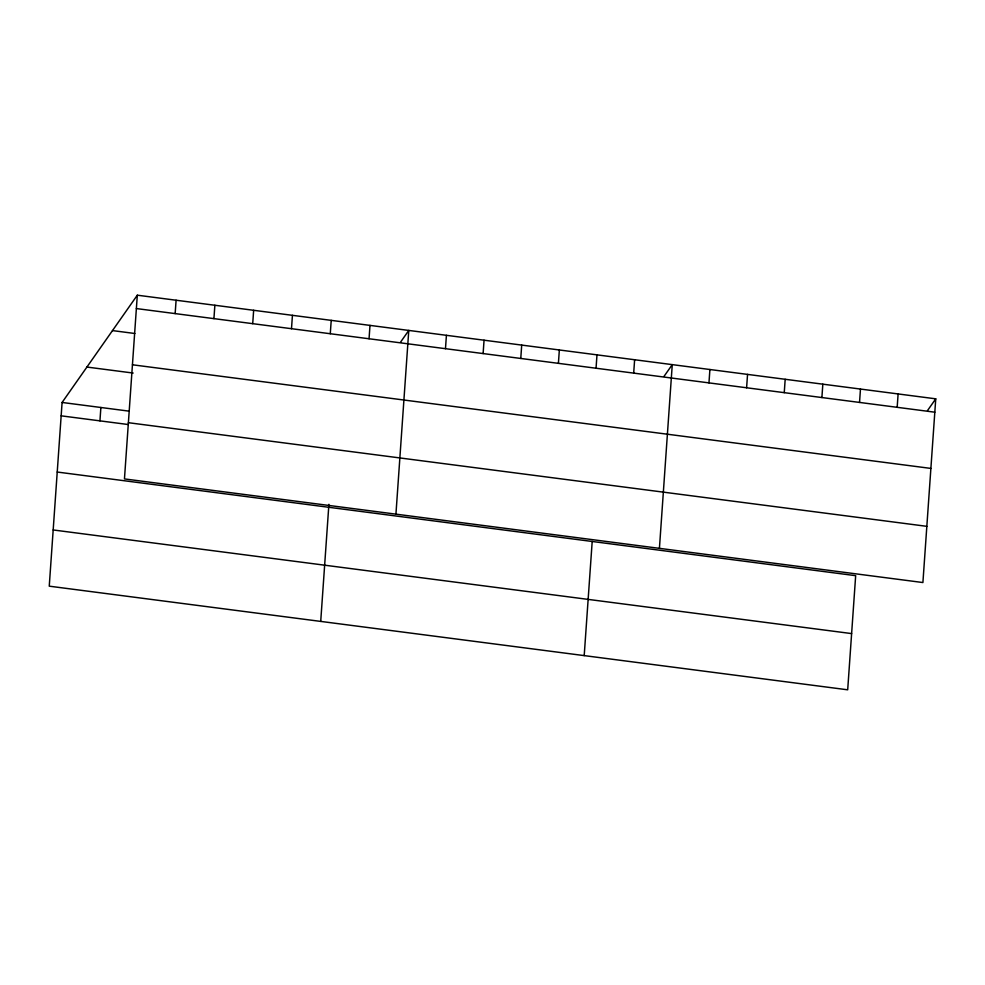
<?xml version="1.0" encoding="UTF-8"?>
<svg xmlns="http://www.w3.org/2000/svg" width="985" height="985" viewBox="0 0 985 985"><rect width="100%" height="100%" fill="white"/><g stroke="black" fill="none" stroke-linecap="round" stroke-linejoin="round"><path stroke-width="1.48" d="M137.309 295.192L124.455 478.919L922.908 582.541L935.75 398.827L137.309 295.192L62.092 402.459L49.25 586.173L847.691 689.808L855.669 575.671L57.228 472.037M99.941 420.854L100.876 407.482M175.158 313.599L176.093 300.228M213.93 318.635L214.865 305.264M252.714 323.671L253.65 310.3M291.498 328.707L292.434 315.335M330.283 333.73L331.219 320.359M320.716 621.412L328.904 504.32M369.055 338.766L369.991 325.395M395.933 514.145L408.775 330.431L400.501 342.226M445.479 348.69L446.414 335.319M483.118 353.578L484.054 340.207M520.769 358.454L521.705 345.082M558.409 363.342L559.345 349.971M596.048 368.23L596.984 354.859M584.203 655.604L592.194 541.479M633.687 373.118L634.623 359.747M659.421 548.35L672.262 364.635L663.988 376.43M708.966 382.882L709.902 369.51M746.605 387.77L747.541 374.398M784.257 392.658L785.18 379.287M821.896 397.546L822.832 384.175M859.536 402.434L860.471 389.063M897.175 407.31L898.111 393.938M927.476 410.622L935.75 398.827M136.373 308.564L934.814 412.198M112.487 330.591L134.859 333.496M132.446 364.782L930.887 468.417M86.914 367.06L133.16 373.056M62.092 402.459L129.22 411.164M128.395 422.7L926.836 526.335M61.156 415.83L128.284 424.535M53.178 529.955L851.631 633.589"/></g></svg>
